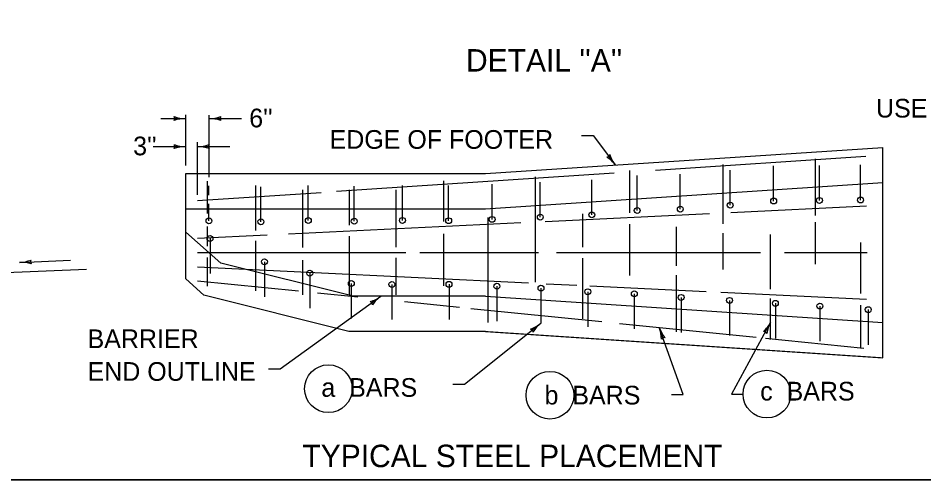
# Model space of a CAD drawing. Extents: x 1007 to 1035.5, y 1000.5 to 1021.5.
# Drawn here: x 1020.71 to 1030.4, y 1000.5 to 1005.44 of the extents above; entities that cross this region are included whole.
import ezdxf

# ---------------------------------------------------------------- set-up
doc = ezdxf.new("R2010")
doc.units = 0
for name, color, linetype in [('Level 1', 7, 'Continuous'), ('Level 10', 7, 'Continuous'), ('Level 11', 7, 'Continuous')]:
    doc.layers.add(name, color=color, linetype=linetype)

msp = doc.modelspace()

# ---------------------------------------------------------------- linework, layer by layer
at = {"layer": 'Level 1'}
for p, q in [((1022.4996, 1003.8619), (1022.4996, 1004.407)), ((1022.7496, 1003.7379), (1022.7496, 1004.4032)), ((1022.2335, 1004.3658), (1022.4996, 1004.3658)), ((1022.7496, 1004.3658), (1023.0972, 1004.3658)), ((1022.6246, 1003.5513), (1022.6246, 1004.114)), ((1026.7332, 1004.1828), (1026.8582, 1004.1828)), ((1026.8582, 1004.1828), (1027.0966, 1003.8682)), ((1022.152, 1004.0658), (1022.4996, 1004.0658)), ((1022.6246, 1004.0658), (1022.9731, 1004.0658)), ((1025.708, 1003.7763), (1029.9581, 1004.0575)), ((1029.9581, 1001.8075), (1029.9581, 1004.0575)), ((1027.5273, 1003.8131), (1029.7756, 1003.9619)), ((1029.2374, 1003.3289), (1029.2374, 1003.9333)), ((1028.2503, 1003.2398), (1028.2503, 1003.8758)), ((1028.3257, 1003.4393), (1028.3257, 1003.8143)), ((1028.7904, 1003.4836), (1028.7904, 1003.8586)), ((1029.2798, 1003.4901), (1029.2798, 1003.8651)), ((1029.7202, 1003.4941), (1029.7202, 1003.8691)), ((1022.4996, 1003.7763), (1025.708, 1003.7763)), ((1022.4996, 1002.6493), (1022.4996, 1003.7763)), ((1024.1133, 1003.5872), (1027.0849, 1003.7838)), ((1026.2416, 1002.6163), (1026.2416, 1003.7413)), ((1027.2525, 1003.3578), (1027.2525, 1003.8108)), ((1027.3306, 1003.382), (1027.3306, 1003.757)), ((1027.7914, 1003.3969), (1027.7914, 1003.7719)), ((1022.7316, 1003.3485), (1022.7316, 1003.6963)), ((1022.7484, 1003.5444), (1022.7484, 1003.6459)), ((1023.25, 1003.1677), (1023.25, 1003.6487)), ((1023.3047, 1003.2613), (1023.3047, 1003.6363)), ((1023.8114, 1003.275), (1023.8114, 1003.6501)), ((1024.3031, 1003.2673), (1024.3031, 1003.6423)), ((1024.8181, 1003.2762), (1024.8181, 1003.6512)), ((1025.2632, 1003.2628), (1025.2632, 1003.7002)), ((1025.313, 1003.2727), (1025.313, 1003.6478)), ((1025.708, 1003.4012), (1029.9581, 1003.6825)), ((1025.7776, 1003.2869), (1025.7776, 1003.662)), ((1026.2935, 1003.3112), (1026.2935, 1003.6863)), ((1026.845, 1003.3355), (1026.845, 1003.7105)), ((1022.6246, 1003.4887), (1023.9497, 1003.5763)), ((1023.7512, 1002.9849), (1023.7512, 1003.6031)), ((1024.2512, 1003.2248), (1024.2512, 1003.6031)), ((1024.7512, 1002.9888), (1024.7512, 1003.6031)), ((1022.7484, 1003.2708), (1022.7484, 1003.4531)), ((1028.3321, 1003.3622), (1029.7828, 1003.4328)), ((1022.4996, 1003.4012), (1025.708, 1003.4012)), ((1026.3463, 1003.2654), (1028.104, 1003.351)), ((1026.7492, 1002.9887), (1026.7492, 1003.3465)), ((1023.6001, 1003.1318), (1026.0842, 1003.2527)), ((1025.7361, 1002.1824), (1025.7361, 1003.3074)), ((1027.2525, 1002.6858), (1027.2525, 1003.236)), ((1029.2374, 1002.8083), (1029.2374, 1003.2558)), ((1022.8746, 1002.8178), (1022.4996, 1003.1512)), ((1022.7316, 1003.0002), (1022.7316, 1003.2118)), ((1027.7514, 1002.7908), (1027.7514, 1003.2077)), ((1028.2503, 1002.7508), (1028.2503, 1003.1408)), ((1022.6246, 1003.0843), (1023.3718, 1003.1207)), ((1022.7598, 1003.0816), (1022.7598, 1002.7066)), ((1023.25, 1002.5236), (1023.25, 1003.0573)), ((1024.2512, 1002.478), (1024.2512, 1003.1068)), ((1025.2632, 1002.5751), (1025.2632, 1003.1334)), ((1028.758, 1002.5395), (1028.758, 1003.1253)), ((1029.7233, 1002.4948), (1029.7233, 1003.0395)), ((1020.7218, 1002.8265), (1021.2679, 1002.8493)), ((1022.6246, 1002.9325), (1024.8553, 1002.9325)), ((1022.6483, 1002.9325), (1022.6483, 1002.9325)), ((1022.7316, 1002.5713), (1022.7316, 1002.8784)), ((1023.7512, 1002.478), (1023.7512, 1002.8518)), ((1024.083, 1002.9325), (1024.083, 1002.9325)), ((1024.7512, 1002.478), (1024.7512, 1002.8746)), ((1025.0052, 1002.9325), (1026.2756, 1002.9325)), ((1026.4681, 1002.9325), (1028.6497, 1002.9325)), ((1026.7492, 1002.2215), (1026.7492, 1002.8707)), ((1028.9063, 1002.9325), (1029.7913, 1002.9325)), ((1020.4868, 1002.7148), (1021.4368, 1002.7543)), ((1022.6246, 1002.7807), (1026.1662, 1002.6083)), ((1024.2913, 1002.4638), (1022.8746, 1002.8178)), ((1023.3419, 1002.8333), (1023.3419, 1002.4583)), ((1023.8267, 1002.7107), (1023.8267, 1002.3357)), ((1027.7514, 1002.0827), (1027.7514, 1002.6918)), ((1022.6943, 1002.4763), (1022.4996, 1002.6493)), ((1022.6246, 1002.6311), (1023.7066, 1002.5214)), ((1024.2717, 1002.6018), (1024.2717, 1002.2268)), ((1024.7058, 1002.5909), (1024.7058, 1002.2159)), ((1025.3168, 1002.5926), (1025.3168, 1002.2176)), ((1025.829, 1002.5719), (1025.829, 1002.1969)), ((1026.3564, 1002.599), (1026.6851, 1002.583)), ((1026.8223, 1002.5763), (1028.07, 1002.5156)), ((1024.2452, 1002.0888), (1022.6943, 1002.4763)), ((1023.5102, 1001.6883), (1024.5875, 1002.4638)), ((1023.9085, 1002.501), (1024.3422, 1002.4571)), ((1025.708, 1002.4638), (1024.2913, 1002.4638)), ((1025.708, 1002.4638), (1029.9581, 1002.1825)), ((1026.3008, 1002.5508), (1026.3008, 1002.1758)), ((1026.8013, 1002.5128), (1026.8013, 1002.1378)), ((1027.2996, 1002.4908), (1027.2996, 1002.1158)), ((1028.226, 1002.508), (1029.7828, 1002.4323)), ((1024.8392, 1002.4067), (1025.4288, 1002.3469)), ((1027.8003, 1002.4523), (1027.8003, 1002.0773)), ((1028.3186, 1002.4204), (1028.3186, 1002.0454)), ((1028.758, 1002.0003), (1028.758, 1002.4406)), ((1028.8089, 1002.3893), (1028.8089, 1002.0143)), ((1029.7233, 1001.9145), (1029.7233, 1002.3683)), ((1025.5504, 1002.3346), (1026.9513, 1002.1927)), ((1029.2854, 1002.3588), (1029.2854, 1001.9838)), ((1029.8027, 1002.3214), (1029.8027, 1001.9464)), ((1025.4823, 1001.5254), (1026.3008, 1002.1758)), ((1027.1416, 1002.1733), (1028.6016, 1002.0254)), ((1028.758, 1002.1883), (1028.3383, 1001.4169)), ((1025.708, 1002.0888), (1024.2452, 1002.0888)), ((1025.6833, 1002.0896), (1029.9333, 1001.8083)), ((1025.708, 1002.0888), (1029.9581, 1001.8075)), ((1027.8221, 1001.413), (1027.5666, 1002.1303)), ((1028.7021, 1002.0153), (1029.7548, 1001.9086)), ((1023.3852, 1001.6883), (1023.5102, 1001.6883)), ((1025.3573, 1001.5254), (1025.4823, 1001.5254)), ((1027.6971, 1001.413), (1027.8221, 1001.413)), ((1028.3383, 1001.4169), (1028.4633, 1001.4169))]:
    msp.add_line(p, q, dxfattribs=at)
for centre, radius in [((1029.7201, 1003.4941), 0.0315), ((1027.7914, 1003.3969), 0.0315), ((1028.3257, 1003.4393), 0.0315), ((1028.7904, 1003.4836), 0.0315), ((1029.2798, 1003.49), 0.0315), ((1026.2935, 1003.3112), 0.0315), ((1026.845, 1003.3355), 0.0315), ((1027.3305, 1003.382), 0.0315), ((1022.7484, 1003.2709), 0.0315), ((1023.3047, 1003.2613), 0.0315), ((1023.8114, 1003.275), 0.0315), ((1024.3031, 1003.2673), 0.0315), ((1024.8181, 1003.2762), 0.0315), ((1025.313, 1003.2727), 0.0315), ((1025.7776, 1003.287), 0.0315), ((1022.7598, 1003.0816), 0.0315), ((1023.342, 1002.8334), 0.0315), ((1023.8267, 1002.7107), 0.0315), ((1024.2717, 1002.6018), 0.0315), ((1024.7059, 1002.591), 0.0315), ((1025.3169, 1002.5926), 0.0315), ((1025.829, 1002.5719), 0.0315), ((1026.3008, 1002.5508), 0.0315), ((1026.8013, 1002.5129), 0.0315), ((1027.2995, 1002.4909), 0.0315), ((1027.8003, 1002.4523), 0.0315), ((1028.3185, 1002.4204), 0.0315), ((1028.8089, 1002.3893), 0.0315), ((1029.2854, 1002.3588), 0.0315), ((1029.8027, 1002.3215), 0.0315), ((1024.027, 1001.4755), 0.2553), ((1026.397, 1001.406), 0.2553), ((1028.7186, 1001.4182), 0.2553)]:
    msp.add_circle(centre, radius, dxfattribs=at)
for centre, radius, start, end in [((1022.3511, 1004.3659), 0.0312, 318.7746, 40.89129), ((1022.4996, 1003.9752), 0.3906, 90, 108.66878), ((1022.4996, 1004.7565), 0.3906, 251.34716, 269.99389), ((1022.4996, 1003.9752), 0.3906, 89.98778, 90), ((1022.7496, 1004.7565), 0.3906, 269.98778, 270), ((1022.7496, 1004.7565), 0.3906, 270, 288.66878), ((1022.7496, 1003.9752), 0.3906, 71.34716, 89.99389), ((1022.8982, 1004.3658), 0.0312, 138.7746, 220.89129), ((1022.3511, 1004.0659), 0.0312, 318.7746, 40.89129), ((1022.4996, 1003.6752), 0.3906, 90, 108.66878), ((1022.4996, 1004.4565), 0.3906, 251.34716, 269.99389), ((1022.4996, 1003.6752), 0.3906, 89.98778, 90), ((1022.6246, 1004.4565), 0.3906, 269.98778, 270), ((1022.6246, 1004.4565), 0.3906, 270, 288.66878), ((1022.6246, 1003.6752), 0.3906, 71.34716, 89.99389), ((1022.7732, 1004.0658), 0.0312, 138.7746, 220.89129), ((1027.0068, 1003.9867), 0.0313, 265.93239, 348.04908), ((1026.785, 1003.632), 0.3909, 37.15779, 55.82657), ((1027.4082, 1004.1043), 0.3909, 198.50495, 217.15168), ((1026.785, 1003.632), 0.3909, 37.14556, 37.15779), ((1020.7056, 1003.2171), 0.3909, 272.38558, 291.05436), ((1020.8704, 1002.8326), 0.0313, 141.16018, 223.27687), ((1020.7056, 1003.2171), 0.3909, 272.37336, 272.38558), ((1020.7381, 1002.4359), 0.3909, 73.73274, 92.37947), ((1024.3591, 1002.781), 0.3909, 287.09182, 305.73855), ((1024.8159, 1002.1465), 0.3909, 125.74466, 144.41345), ((1024.8159, 1002.1465), 0.3909, 125.73244, 125.74466), ((1024.4668, 1002.3769), 0.0313, 354.51926, 76.63596), ((1026.0575, 1002.4819), 0.3909, 289.82222, 308.46895), ((1026.544, 1001.8698), 0.3909, 128.47506, 147.14385), ((1026.544, 1001.8698), 0.3909, 128.46284, 128.47506), ((1028.4147, 1002.3741), 0.3909, 312.79292, 331.43965), ((1029.1015, 1002.0004), 0.3909, 151.44576, 170.11455), ((1029.1015, 1002.0004), 0.3909, 151.43354, 151.44576), ((1026.1843, 1002.0834), 0.0313, 357.24966, 79.36636), ((1027.9349, 1002.2615), 0.3909, 199.59267, 199.6049), ((1027.9349, 1002.2615), 0.3909, 199.6049, 218.27368), ((1027.1983, 1001.9992), 0.3909, 0.95206, 19.59879), ((1028.687, 1002.0567), 0.0313, 20.22036, 102.33706), ((1027.6164, 1001.9903), 0.0313, 68.37949, 150.49619)]:
    msp.add_arc(centre, radius, start, end, dxfattribs=at)
at = {"layer": 'Level 10'}
msp.add_line((1035.5, 1000.5), (1007, 1000.5), dxfattribs=at)
at = {"layer": 'Level 11'}
msp.add_lwpolyline([(1007, 1000.5), (1035.5, 1000.5), (1035.5, 1021.5), (1007, 1021.5)], close=True, dxfattribs=at)

# ---------------------------------------------------------------- texts
at = {"layer": 'Level 1'}
for s, height, p in [("DETAIL ''A''", 0.24, (1025.4986, 1004.8687)), ('USE WITH CUR. STD. DWG. ', 0.2, (1029.8857, 1004.3763)), ("6''", 0.2, (1023.1792, 1004.2717)), ('EDGE OF FOOTER', 0.2, (1024.0389, 1004.0421)), ("3''", 0.2, (1021.9375, 1003.9726)), ('BARRIER', 0.2, (1021.4494, 1001.9099)), ('END OUTLINE', 0.2, (1021.4494, 1001.5599)), ('a  BARS', 0.2, (1023.951, 1001.3889)), ('b  BARS', 0.2, (1026.339, 1001.3065)), ('c  BARS', 0.2, (1028.6463, 1001.3491)), ('TYPICAL STEEL PLACEMENT', 0.24, (1023.7485, 1000.6362))]:
    msp.add_text(s, height=height, dxfattribs=at).set_placement(p)

doc.saveas('drawing.dxf')
